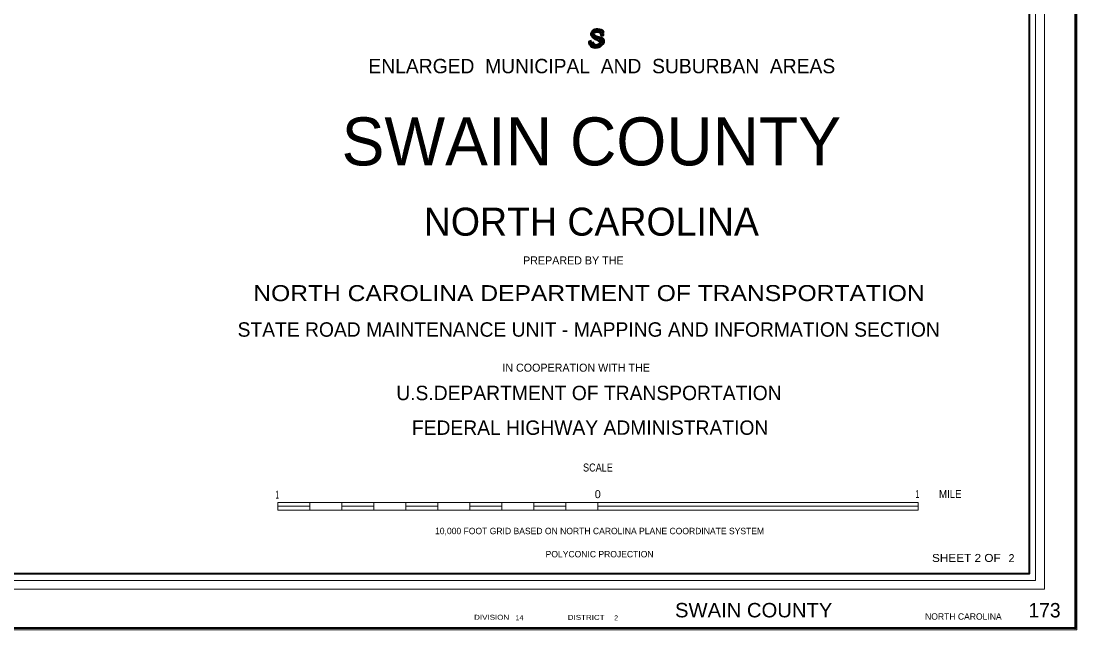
# Model space of a CAD drawing. Extents: x 154950 to 251754, y 173425 to 288846.
# Drawn here: x 230352 to 251581, y 232448 to 244695 of the extents above; entities that cross this region are included whole.
import ezdxf
from ezdxf.enums import TextEntityAlignment as Align

# ---------------------------------------------------------------- set-up
doc = ezdxf.new("R2010")
doc.units = 0
doc.header["$LTSCALE"] = 48
doc.header["$PDMODE"] = 32
doc.header["$PDSIZE"] = 24
doc.layers.add('1', color=7, linetype='Continuous', lineweight=25)
doc.layers.add('20', color=7, linetype='Continuous', lineweight=40)
doc.layers.add('12', color=7, linetype='Continuous')

msp = doc.modelspace()

# ---------------------------------------------------------------- hatches: boundary and pattern name
at = {"layer": '20'}
msp.add_hatch(color=256, dxfattribs=at).paths.add_polyline_path([(241817.72, 244290.48), (241775.15, 244280.39), (241777.39, 244248.99), (241787.47, 244222.09), (241804.28, 244199.66), (241821.08, 244186.21), (241840.13, 244176.12), (241870.38, 244169.39), (241893.91, 244166.03), (241936.49, 244168.27), (241965.62, 244176.12), (241994.76, 244192.93), (242016.04, 244211.99), (242031.73, 244238.9), (242036.21, 244259.08), (242036.21, 244277.02), (242035.09, 244294.96), (242027.25, 244312.9), (242011.56, 244330.84), (241992.51, 244343.17), (241958.9, 244357.75), (241923.05, 244373.45), (241884.95, 244391.38), (241868.14, 244405.96), (241858.06, 244427.26), (241858.06, 244441.84), (241863.66, 244456.41), (241877.11, 244469.87), (241900.64, 244481.08), (241924.17, 244484.44), (241951.06, 244483.32), (241972.35, 244476.59), (241994.76, 244463.14), (242008.2, 244446.32), (242013.8, 244430.63), (242017.16, 244412.69), (242058.62, 244415.49), (242053.02, 244439.04), (242045.18, 244464.82), (242030.61, 244487.25), (242019.41, 244499.58), (242000.36, 244513.03), (241973.47, 244520.88), (241942.09, 244525.37), (241919.68, 244523.12), (241886.07, 244520.88), (241865.9, 244513.03), (241839.01, 244492.85), (241825.57, 244476.03), (241816.6, 244451.37), (241816.6, 244427.82), (241822.2, 244405.4), (241839.01, 244378.49), (241867.02, 244356.07), (241897.28, 244340.37), (241935.37, 244322.43), (241964.5, 244307.86), (241986.91, 244291.04), (241993.64, 244271.98), (241992.51, 244255.16), (241982.43, 244236.1), (241967.86, 244223.77), (241952.18, 244214.8), (241934.25, 244208.07), (241907.36, 244206.95), (241882.71, 244209.19), (241862.54, 244217.04), (241842.37, 244226.01), (241830.05, 244237.22), (241822.2, 244250.68), (241816.6, 244266.37), (241816.6, 244278.71)])

# ---------------------------------------------------------------- linework, layer by layer
at = {"layer": '1', "lineweight": 13}
msp.add_lwpolyline([(251580.64, 232448.46), (154950, 232448.46), (154950, 288845.5), (251580.64, 288845.5)], close=True, dxfattribs=at)
at = {"layer": '1'}
msp.add_point((251545.64, 232483.46), dxfattribs=at)
at = {"layer": '20', "lineweight": 13}
for p, q in [((235513.43, 234859.9), (235513.43, 235009.65)), ((235513.43, 235009.65), (241950.8, 235009.65)), ((236157.16, 234859.9), (236157.16, 235009.65)), ((236800.9, 234859.9), (236800.9, 235009.65)), ((237444.64, 234859.9), (237444.64, 235009.65)), ((238088.38, 234859.9), (238088.38, 235009.65)), ((238732.11, 234859.9), (238732.11, 235009.65)), ((239375.85, 234859.9), (239375.85, 235009.65)), ((240019.59, 234859.9), (240019.59, 235009.65)), ((240663.33, 234859.9), (240663.33, 235009.65)), ((241307.07, 234859.9), (241307.07, 235009.65)), ((235513.43, 234934.77), (236157.16, 234934.77)), ((235513.43, 234859.9), (241950.8, 234859.9)), ((236800.9, 234934.77), (237444.64, 234934.77)), ((238088.38, 234934.77), (238732.11, 234934.77)), ((239375.85, 234934.77), (240019.59, 234934.77)), ((240663.33, 234934.77), (241307.07, 234934.77)), ((241950.8, 234934.77), (248388.18, 234934.77))]:
    msp.add_line(p, q, dxfattribs=at)
at = {"layer": '20'}
for points in [[(154985, 288810.5), (251545.64, 288810.5), (251545.64, 232483.46), (154985, 232483.46)], [(158172.85, 287701.54), (250620.13, 287701.54), (250620.13, 233575.17), (158172.85, 233575.17)]]:
    msp.add_lwpolyline(points, close=True, dxfattribs=at)
at = {"layer": '20', "lineweight": 13}
msp.add_lwpolyline([(157863.66, 288027), (157863.66, 233265.89), (158042.21, 233444.57), (158042.21, 287832.17), (250750.74, 287832.17), (250750.74, 233444.57), (158042.21, 233444.57), (157863.66, 233265.89), (250929.32, 233265.89), (250929.32, 288027)], close=True, dxfattribs=at)
at = {"layer": '20', "lineweight": 53}
msp.add_lwpolyline([(241817.72, 244290.48), (241775.15, 244280.39), (241777.39, 244248.99), (241787.47, 244222.09), (241804.28, 244199.66), (241821.08, 244186.21), (241840.13, 244176.12), (241870.38, 244169.39), (241893.91, 244166.03), (241936.49, 244168.27), (241965.62, 244176.12), (241994.76, 244192.93), (242016.04, 244211.99), (242031.73, 244238.9), (242036.21, 244259.08), (242036.21, 244277.02), (242035.09, 244294.96), (242027.25, 244312.9), (242011.56, 244330.84), (241992.51, 244343.17), (241958.9, 244357.75), (241923.05, 244373.45), (241884.95, 244391.38), (241868.14, 244405.96), (241858.06, 244427.26), (241858.06, 244441.84), (241863.66, 244456.41), (241877.11, 244469.87), (241900.64, 244481.08), (241924.17, 244484.44), (241951.06, 244483.32), (241972.35, 244476.59), (241994.76, 244463.14), (242008.2, 244446.32), (242013.8, 244430.63), (242017.16, 244412.69), (242058.62, 244415.49), (242053.02, 244439.04), (242045.18, 244464.82), (242030.61, 244487.25), (242019.41, 244499.58), (242000.36, 244513.03), (241973.47, 244520.88), (241942.09, 244525.37), (241919.68, 244523.12), (241886.07, 244520.88), (241865.9, 244513.03), (241839.01, 244492.85), (241825.57, 244476.03), (241816.6, 244451.37), (241816.6, 244427.82), (241822.2, 244405.4), (241839.01, 244378.49), (241867.02, 244356.07), (241897.28, 244340.37), (241935.37, 244322.43), (241964.5, 244307.86), (241986.91, 244291.04), (241993.64, 244271.98), (241992.51, 244255.16), (241982.43, 244236.1), (241967.86, 244223.77), (241952.18, 244214.8), (241934.25, 244208.07), (241907.36, 244206.95), (241882.71, 244209.19), (241862.54, 244217.04), (241842.37, 244226.01), (241830.05, 244237.22), (241822.2, 244250.68), (241816.6, 244266.37), (241816.6, 244278.71)], close=True, dxfattribs=at)
at = {"layer": '20', "lineweight": 13}
for points in [[(241950.8, 234859.9), (248388.18, 234859.9), (248388.18, 235009.65)], [(241950.8, 234859.9), (241950.8, 235009.65), (248388.18, 235009.65)]]:
    msp.add_lwpolyline(points, dxfattribs=at)

# ---------------------------------------------------------------- texts
at = {"layer": '12'}
for s, height, rotation, p in [('ENLARGED  MUNICIPAL  AND  SUBURBAN  AREAS', 289.7, 0.002, (242028.35, 243645.78)), ('NORTH CAROLINA', 563.3, 0.007, (241818.44, 240378.79)), ('PREPARED BY THE', 161, 0.006, (241455.66, 239801)), ('STATE ROAD MAINTENANCE UNIT - MAPPING AND INFORMATION SECTION', 289.7, 0.002, (241764.57, 238346.58)), ('IN COOPERATION WITH THE', 161, 0.007, (241511.33, 237643.24)), ('U.S.DEPARTMENT OF TRANSPORTATION', 289.7, 0.006, (241769.36, 237070.23)), ('FEDERAL HIGHWAY ADMINISTRATION', 289.7, 0.006, (241793.05, 236372.37))]:
    msp.add_text(s, height=height, rotation=rotation, dxfattribs=at).set_placement(p, align=Align.CENTER)
msp.add_text('     SWAIN COUNTY     ', height=965.6, dxfattribs=at).set_placement((241818.41, 241792.56), align=Align.CENTER)
at = {"layer": '12', "width": 1.15}
msp.add_text('NORTH CAROLINA DEPARTMENT OF TRANSPORTATION', height=321.8, rotation=0.007, dxfattribs=at).set_placement((241770.85, 239062.7), align=Align.CENTER)
at = {"layer": '20'}
for s, height, p in [('S', 350, (241804.06, 244192.92)), (' 2', 100, (242239.42, 232639.71)), ('NORTH CAROLINA', 128.7, (248528.4, 232653.31))]:
    msp.add_text(s, height=height, dxfattribs=at).set_placement(p)
for s, height, width, p in [('SCALE', 161, 0.85, (241950.6, 235634.62)), ('1', 161, 0.5, (235501.94, 235090.28)), ('1', 161, 0.5, (248372.59, 235101.23)), ('MILE', 161, 0.9, (249034.97, 235101.41)), ('SHEET 2 OF', 160.9, 1.1, (249358, 233815.48)), ('SWAIN COUNTY       ', 289.7, 1.05, (245477.46, 232700.76)), ('DIVISION', 100, 1.2, (239813.97, 232652.41)), ('DISTRICT', 100, 1.2, (241714.33, 232650.11))]:
    msp.add_text(s, height=height, dxfattribs=dict(at, width=width)).set_placement(p, align=Align.CENTER)
for s, height, p in [('0', 161, (241946.91, 235098.58)), ('2  ', 160.9, (250326.11, 233811.56)), ('173', 289.7, (250929.77, 232699.41))]:
    msp.add_text(s, height=height, dxfattribs=at).set_placement(p, align=Align.CENTER)
for s, rotation, p in [('10,000 FOOT GRID BASED ON NORTH CAROLINA PLANE COORDINATE SYSTEM', 359.995, (241983.63, 234373.72)), ('POLYCONIC PROJECTION', 0.001, (241983.79, 233907.95))]:
    msp.add_text(s, height=128.7, rotation=rotation, dxfattribs=at).set_placement(p, align=Align.CENTER)
at = {"layer": '20', "width": 1.1}
msp.add_text('14', height=100, dxfattribs=at).set_placement((240289.7, 232643.17))

doc.saveas('drawing.dxf')
